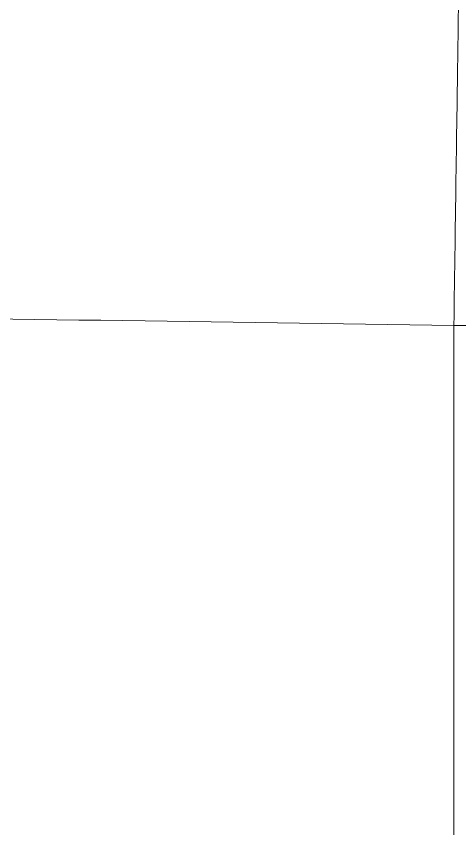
# Model space of a CAD drawing. Header units: millimetres. Extents: x 1680 to 166026, y 35966 to 91121.
# Drawn here: x 71977.5 to 72020.7, y 53157.8 to 53236.9 of the extents above; entities that cross this region are included whole.
import ezdxf

# ---------------------------------------------------------------- set-up
doc = ezdxf.new("R2010")
doc.units = ezdxf.units.MM
doc.layers.add('I-Furn', color=252, linetype='Continuous', lineweight=13)

# ---------------------------------------------------------------- blocks, each defined once
blk = doc.blocks.new('Furniture_Sofas-Armchairs_Icons-of-Denmark_ EC1-Sofa_Configuration7 - Default-V9-mebel yerləşmə planı')
at = {"layer": 'I-Furn', "flags": 128}
blk.add_lwpolyline([(-1446.369, 411), (-1480.402, 411), (-1514.435, 411)], dxfattribs=at)
at = {"layer": 'I-Furn'}
for points, knots in [([(-1514.435, 451.001), (-1514.435, 451.001), (-1514.435, 442.206), (-1514.435, 421.492), (-1514.435, 411)], [0.0039392, 0.0039392, 0.0039392, 0.0039392, 0.5, 1, 1, 1, 1]), ([(-1514.435, 411), (-1519.633, 411.075), (-1529.984, 411.224), (-1543.249, 411.415), (-1552.123, 411.542), (-1554.388, 411.574), (-1554.427, 411.574)], [0, 0, 0, 0, 0.25, 0.5, 0.75, 0.9999993, 0.9999993, 0.9999993, 0.9999993])]:
    blk.add_open_spline(points, degree=3, knots=knots, dxfattribs=at)
blk.add_open_spline([(-1514.435, 411), (-1514.77, 388.084), (-1515.424, 342.253), (-1516.384, 273.506), (-1517.246, 204.757), (-1517.946, 136.007), (-1518.422, 67.254), (-1518.531, 21.418), (-1518.538, -1.5)], degree=3, dxfattribs=at)

msp = doc.modelspace()

# ---------------------------------------------------------------- block references
at = {"layer": 'I-Furn', "rotation": 269.9999999999999}
msp.add_blockref('Furniture_Sofas-Armchairs_Icons-of-Denmark_ EC1-Sofa_Configuration7 - Default-V9-mebel yerləşmə planı', (71609.088, 51692.399), dxfattribs=at)

doc.saveas('drawing.dxf')
